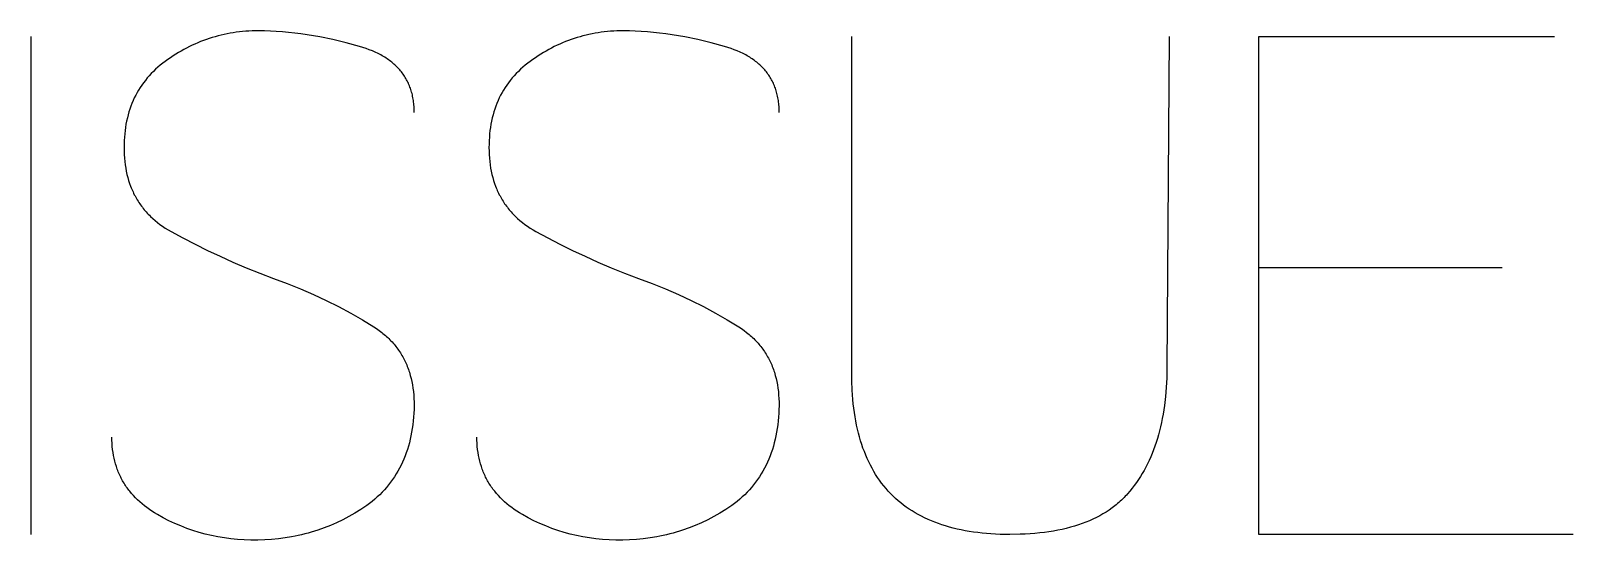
# Model space of a CAD drawing. Header units: millimetres. Extents: x -1220 to 1220, y -1270 to 3400.
# Drawn here: x -860.4 to -631.2, y 2614.3 to 2690 of the extents above; entities that cross this region are included whole.
import ezdxf

# ---------------------------------------------------------------- set-up
doc = ezdxf.new("R2010")
doc.units = ezdxf.units.MM
doc.layers.add('TC', color=220, linetype='CONTINUOUS', true_color=0xff00bb)

msp = doc.modelspace()

# ---------------------------------------------------------------- linework, layer by layer
at = {"layer": 'TC'}
for points in [[(-860.41, 2689.14), (-860.41, 2615.14)], [(-803.43, 2677.83), (-803.44, 2678.29), (-803.45, 2678.52), (-803.46, 2678.75), (-803.48, 2678.97), (-803.5, 2679.19), (-803.53, 2679.41), (-803.56, 2679.63), (-803.59, 2679.84), (-803.63, 2680.05), (-803.67, 2680.26), (-803.71, 2680.46), (-803.76, 2680.67), (-803.82, 2680.87), (-803.88, 2681.06), (-803.94, 2681.26), (-804, 2681.45), (-804.07, 2681.64), (-804.15, 2681.83), (-804.22, 2682.02), (-804.3, 2682.2), (-804.39, 2682.38), (-804.48, 2682.56), (-804.57, 2682.73), (-804.67, 2682.9), (-804.77, 2683.07), (-804.88, 2683.24), (-804.99, 2683.41), (-805.1, 2683.57), (-805.22, 2683.73), (-805.34, 2683.89), (-805.46, 2684.04), (-805.59, 2684.19), (-805.73, 2684.34), (-805.86, 2684.49), (-806, 2684.64), (-806.15, 2684.78), (-806.3, 2684.92), (-806.45, 2685.05), (-806.61, 2685.19), (-806.77, 2685.32), (-806.93, 2685.45), (-807.1, 2685.58), (-807.28, 2685.7), (-807.45, 2685.82), (-807.63, 2685.94), (-807.82, 2686.06), (-808.01, 2686.18), (-808.2, 2686.29), (-808.4, 2686.4), (-808.6, 2686.5), (-808.8, 2686.61), (-809.22, 2686.81), (-809.66, 2687), (-810.11, 2687.18), (-810.58, 2687.35), (-811.07, 2687.51), (-811.57, 2687.66), (-813.56, 2688.21), (-815.52, 2688.68), (-817.45, 2689.08), (-819.34, 2689.41), (-820.27, 2689.54), (-821.2, 2689.66), (-822.12, 2689.76), (-823.02, 2689.84), (-823.93, 2689.91), (-824.82, 2689.95), (-825.7, 2689.98), (-826.58, 2689.99), (-827.06, 2689.98), (-827.54, 2689.97), (-828.01, 2689.95), (-828.48, 2689.92), (-828.95, 2689.88), (-829.42, 2689.83), (-829.88, 2689.77), (-830.34, 2689.7), (-830.8, 2689.63), (-831.25, 2689.54), (-831.7, 2689.45), (-832.14, 2689.35), (-832.59, 2689.24), (-833.03, 2689.12), (-833.47, 2688.99), (-833.9, 2688.85), (-834.33, 2688.7), (-834.76, 2688.55), (-835.18, 2688.38), (-835.61, 2688.21), (-836.03, 2688.03), (-836.44, 2687.84), (-836.85, 2687.64), (-837.26, 2687.43), (-837.67, 2687.21), (-838.07, 2686.99), (-838.47, 2686.75), (-838.87, 2686.51), (-839.26, 2686.25), (-839.66, 2685.99), (-840.04, 2685.72), (-840.43, 2685.44), (-840.81, 2685.16), (-841.17, 2684.87), (-841.52, 2684.57), (-841.87, 2684.27), (-842.19, 2683.96), (-842.51, 2683.64), (-842.82, 2683.31), (-843.11, 2682.98), (-843.39, 2682.63), (-843.66, 2682.28), (-843.92, 2681.93), (-844.16, 2681.56), (-844.4, 2681.19), (-844.62, 2680.81), (-844.83, 2680.42), (-845.03, 2680.02), (-845.21, 2679.62), (-845.39, 2679.21), (-845.55, 2678.79), (-845.7, 2678.36), (-845.84, 2677.93), (-845.96, 2677.49), (-846.07, 2677.04), (-846.18, 2676.58), (-846.27, 2676.12), (-846.34, 2675.64), (-846.41, 2675.16), (-846.46, 2674.68), (-846.51, 2674.18), (-846.54, 2673.68), (-846.55, 2673.17), (-846.56, 2672.65), (-846.55, 2672.12), (-846.53, 2671.6), (-846.5, 2671.09), (-846.45, 2670.58), (-846.39, 2670.09), (-846.31, 2669.6), (-846.23, 2669.13), (-846.12, 2668.66), (-846.01, 2668.2), (-845.88, 2667.75), (-845.74, 2667.31), (-845.58, 2666.88), (-845.49, 2666.67), (-845.41, 2666.46), (-845.32, 2666.25), (-845.22, 2666.05), (-845.13, 2665.85), (-845.03, 2665.64), (-844.92, 2665.45), (-844.82, 2665.25), (-844.7, 2665.06), (-844.59, 2664.86), (-844.47, 2664.68), (-844.35, 2664.49), (-844.23, 2664.3), (-844.1, 2664.12), (-843.97, 2663.94), (-843.83, 2663.76), (-843.7, 2663.59), (-843.55, 2663.41), (-843.41, 2663.24), (-843.26, 2663.07), (-843.11, 2662.91), (-842.96, 2662.74), (-842.8, 2662.58), (-842.63, 2662.42), (-842.3, 2662.11), (-841.95, 2661.81), (-841.59, 2661.51), (-841.22, 2661.23), (-840.83, 2660.95), (-840.43, 2660.68), (-840.01, 2660.42), (-839.58, 2660.18), (-837.82, 2659.21), (-836.01, 2658.27), (-834.17, 2657.36), (-832.29, 2656.48), (-830.37, 2655.62), (-828.4, 2654.78), (-826.4, 2653.98), (-824.36, 2653.2), (-822.32, 2652.44), (-820.34, 2651.64), (-818.4, 2650.8), (-816.51, 2649.92), (-814.67, 2649), (-812.88, 2648.05), (-811.14, 2647.05), (-809.45, 2646.01), (-809.04, 2645.74), (-808.65, 2645.46), (-808.27, 2645.17), (-808.09, 2645.03), (-807.9, 2644.88), (-807.73, 2644.72), (-807.55, 2644.57), (-807.38, 2644.41), (-807.22, 2644.25), (-807.05, 2644.09), (-806.89, 2643.92), (-806.74, 2643.76), (-806.59, 2643.59), (-806.44, 2643.41), (-806.29, 2643.24), (-806.15, 2643.06), (-806.01, 2642.88), (-805.88, 2642.7), (-805.75, 2642.52), (-805.62, 2642.33), (-805.5, 2642.14), (-805.38, 2641.95), (-805.26, 2641.75), (-805.15, 2641.56), (-805.04, 2641.36), (-804.94, 2641.16), (-804.84, 2640.95), (-804.74, 2640.75), (-804.64, 2640.54), (-804.55, 2640.33), (-804.47, 2640.12), (-804.38, 2639.9), (-804.3, 2639.68), (-804.23, 2639.46), (-804.15, 2639.24), (-804.08, 2639.01), (-804.02, 2638.78), (-803.9, 2638.32), (-803.79, 2637.85), (-803.7, 2637.36), (-803.63, 2636.87), (-803.56, 2636.37), (-803.52, 2635.86), (-803.48, 2635.34), (-803.46, 2634.81), (-803.46, 2634.27), (-803.47, 2633.71), (-803.49, 2633.15), (-803.53, 2632.58), (-803.59, 2632.01), (-803.65, 2631.45), (-803.73, 2630.9), (-803.82, 2630.36), (-803.92, 2629.82), (-804.03, 2629.3), (-804.16, 2628.78), (-804.3, 2628.28), (-804.45, 2627.78), (-804.62, 2627.29), (-804.79, 2626.81), (-804.98, 2626.34), (-805.18, 2625.88), (-805.4, 2625.43), (-805.62, 2624.98), (-805.86, 2624.55), (-806.11, 2624.13), (-806.37, 2623.71), (-806.65, 2623.3), (-806.94, 2622.91), (-807.24, 2622.52), (-807.55, 2622.14), (-807.87, 2621.77), (-808.21, 2621.41), (-808.56, 2621.05), (-808.92, 2620.71), (-809.3, 2620.38), (-809.69, 2620.05), (-810.08, 2619.73), (-810.5, 2619.43), (-810.92, 2619.13), (-811.36, 2618.84), (-812.25, 2618.3), (-813.15, 2617.8), (-814.05, 2617.33), (-814.97, 2616.89), (-815.9, 2616.49), (-816.83, 2616.12), (-817.78, 2615.79), (-818.25, 2615.63), (-818.73, 2615.49), (-819.21, 2615.35), (-819.69, 2615.22), (-820.18, 2615.1), (-820.66, 2614.98), (-821.15, 2614.88), (-821.65, 2614.79), (-822.64, 2614.62), (-823.63, 2614.49), (-824.64, 2614.39), (-825.66, 2614.33), (-826.69, 2614.3), (-827.7, 2614.3), (-828.7, 2614.33), (-829.69, 2614.4), (-830.67, 2614.49), (-831.64, 2614.62), (-832.6, 2614.78), (-833.54, 2614.97), (-834.48, 2615.19), (-835.41, 2615.45), (-836.32, 2615.73), (-837.23, 2616.05), (-838.12, 2616.4), (-839.01, 2616.78), (-839.88, 2617.19), (-840.74, 2617.63), (-841.59, 2618.1), (-842.01, 2618.35), (-842.41, 2618.61), (-842.8, 2618.87), (-843.18, 2619.14), (-843.54, 2619.41), (-843.89, 2619.7), (-844.23, 2619.99), (-844.55, 2620.29), (-844.86, 2620.59), (-845.16, 2620.91), (-845.44, 2621.23), (-845.71, 2621.56), (-845.84, 2621.72), (-845.97, 2621.89), (-846.1, 2622.06), (-846.22, 2622.23), (-846.33, 2622.41), (-846.45, 2622.58), (-846.56, 2622.76), (-846.67, 2622.94), (-846.77, 2623.12), (-846.87, 2623.3), (-846.97, 2623.49), (-847.06, 2623.67), (-847.15, 2623.86), (-847.24, 2624.05), (-847.32, 2624.24), (-847.41, 2624.44), (-847.48, 2624.63), (-847.56, 2624.83), (-847.63, 2625.03), (-847.7, 2625.23), (-847.82, 2625.64), (-847.93, 2626.05), (-848.03, 2626.47), (-848.12, 2626.9), (-848.19, 2627.34), (-848.25, 2627.78), (-848.3, 2628.23), (-848.33, 2628.69), (-848.35, 2629.15), (-848.36, 2629.62)], [(-749.2, 2677.83), (-749.2, 2678.29), (-749.21, 2678.52), (-749.23, 2678.75), (-749.25, 2678.97), (-749.27, 2679.19), (-749.29, 2679.41), (-749.32, 2679.63), (-749.36, 2679.84), (-749.4, 2680.05), (-749.44, 2680.26), (-749.48, 2680.46), (-749.53, 2680.67), (-749.59, 2680.87), (-749.64, 2681.06), (-749.71, 2681.26), (-749.77, 2681.45), (-749.84, 2681.64), (-749.91, 2681.83), (-749.99, 2682.02), (-750.07, 2682.2), (-750.16, 2682.38), (-750.25, 2682.56), (-750.34, 2682.73), (-750.44, 2682.9), (-750.54, 2683.07), (-750.65, 2683.24), (-750.75, 2683.41), (-750.87, 2683.57), (-750.99, 2683.73), (-751.11, 2683.89), (-751.23, 2684.04), (-751.36, 2684.19), (-751.49, 2684.34), (-751.63, 2684.49), (-751.77, 2684.64), (-751.92, 2684.78), (-752.07, 2684.92), (-752.22, 2685.05), (-752.38, 2685.19), (-752.54, 2685.32), (-752.7, 2685.45), (-752.87, 2685.58), (-753.04, 2685.7), (-753.22, 2685.82), (-753.4, 2685.94), (-753.59, 2686.06), (-753.78, 2686.18), (-753.97, 2686.29), (-754.17, 2686.4), (-754.37, 2686.5), (-754.57, 2686.61), (-754.99, 2686.81), (-755.43, 2687), (-755.88, 2687.18), (-756.35, 2687.35), (-756.84, 2687.51), (-757.34, 2687.66), (-759.33, 2688.21), (-761.29, 2688.68), (-763.21, 2689.08), (-765.11, 2689.41), (-766.04, 2689.54), (-766.97, 2689.66), (-767.88, 2689.76), (-768.79, 2689.84), (-769.69, 2689.91), (-770.59, 2689.95), (-771.47, 2689.98), (-772.35, 2689.99), (-772.83, 2689.98), (-773.31, 2689.97), (-773.78, 2689.95), (-774.25, 2689.92), (-774.72, 2689.88), (-775.19, 2689.83), (-775.65, 2689.77), (-776.11, 2689.7), (-776.56, 2689.63), (-777.02, 2689.54), (-777.47, 2689.45), (-777.91, 2689.35), (-778.36, 2689.24), (-778.8, 2689.12), (-779.23, 2688.99), (-779.67, 2688.85), (-780.1, 2688.7), (-780.53, 2688.55), (-780.95, 2688.38), (-781.38, 2688.21), (-781.79, 2688.03), (-782.21, 2687.84), (-782.62, 2687.64), (-783.03, 2687.43), (-783.44, 2687.21), (-783.84, 2686.99), (-784.24, 2686.75), (-784.64, 2686.51), (-785.03, 2686.25), (-785.42, 2685.99), (-785.81, 2685.72), (-786.2, 2685.44), (-786.57, 2685.16), (-786.94, 2684.87), (-787.29, 2684.57), (-787.63, 2684.27), (-787.96, 2683.96), (-788.28, 2683.64), (-788.59, 2683.31), (-788.88, 2682.98), (-789.16, 2682.63), (-789.43, 2682.28), (-789.69, 2681.93), (-789.93, 2681.56), (-790.17, 2681.19), (-790.39, 2680.81), (-790.6, 2680.42), (-790.8, 2680.02), (-790.98, 2679.62), (-791.15, 2679.21), (-791.32, 2678.79), (-791.47, 2678.36), (-791.6, 2677.93), (-791.73, 2677.49), (-791.84, 2677.04), (-791.94, 2676.58), (-792.03, 2676.12), (-792.11, 2675.64), (-792.18, 2675.16), (-792.23, 2674.68), (-792.27, 2674.18), (-792.3, 2673.68), (-792.32, 2673.17), (-792.33, 2672.65), (-792.32, 2672.12), (-792.3, 2671.6), (-792.27, 2671.09), (-792.22, 2670.58), (-792.16, 2670.09), (-792.08, 2669.6), (-791.99, 2669.13), (-791.89, 2668.66), (-791.78, 2668.2), (-791.65, 2667.75), (-791.5, 2667.31), (-791.35, 2666.88), (-791.26, 2666.67), (-791.18, 2666.46), (-791.09, 2666.25), (-790.99, 2666.05), (-790.9, 2665.85), (-790.8, 2665.64), (-790.69, 2665.45), (-790.58, 2665.25), (-790.47, 2665.06), (-790.36, 2664.86), (-790.24, 2664.68), (-790.12, 2664.49), (-790, 2664.3), (-789.87, 2664.12), (-789.74, 2663.94), (-789.6, 2663.76), (-789.46, 2663.59), (-789.32, 2663.41), (-789.18, 2663.24), (-789.03, 2663.07), (-788.88, 2662.91), (-788.72, 2662.74), (-788.57, 2662.58), (-788.4, 2662.42), (-788.07, 2662.11), (-787.72, 2661.81), (-787.36, 2661.51), (-786.99, 2661.23), (-786.6, 2660.95), (-786.2, 2660.68), (-785.78, 2660.42), (-785.35, 2660.18), (-783.59, 2659.21), (-781.78, 2658.27), (-779.94, 2657.36), (-778.06, 2656.48), (-776.13, 2655.62), (-774.17, 2654.78), (-772.17, 2653.98), (-770.13, 2653.2), (-768.09, 2652.44), (-766.1, 2651.64), (-764.17, 2650.8), (-762.28, 2649.92), (-760.44, 2649), (-758.65, 2648.05), (-756.91, 2647.05), (-755.22, 2646.01), (-754.81, 2645.74), (-754.42, 2645.46), (-754.04, 2645.17), (-753.85, 2645.03), (-753.67, 2644.88), (-753.5, 2644.72), (-753.32, 2644.57), (-753.15, 2644.41), (-752.99, 2644.25), (-752.82, 2644.09), (-752.66, 2643.92), (-752.51, 2643.76), (-752.35, 2643.59), (-752.21, 2643.41), (-752.06, 2643.24), (-751.92, 2643.06), (-751.78, 2642.88), (-751.65, 2642.7), (-751.52, 2642.52), (-751.39, 2642.33), (-751.27, 2642.14), (-751.15, 2641.95), (-751.03, 2641.75), (-750.92, 2641.56), (-750.81, 2641.36), (-750.71, 2641.16), (-750.6, 2640.95), (-750.51, 2640.75), (-750.41, 2640.54), (-750.32, 2640.33), (-750.23, 2640.12), (-750.15, 2639.9), (-750.07, 2639.68), (-750, 2639.46), (-749.92, 2639.24), (-749.85, 2639.01), (-749.79, 2638.78), (-749.67, 2638.32), (-749.56, 2637.85), (-749.47, 2637.36), (-749.39, 2636.87), (-749.33, 2636.37), (-749.29, 2635.86), (-749.25, 2635.34), (-749.23, 2634.81), (-749.23, 2634.27), (-749.24, 2633.71), (-749.26, 2633.15), (-749.3, 2632.58), (-749.35, 2632.01), (-749.42, 2631.45), (-749.5, 2630.9), (-749.59, 2630.36), (-749.69, 2629.82), (-749.8, 2629.3), (-749.93, 2628.78), (-750.07, 2628.28), (-750.22, 2627.78), (-750.38, 2627.29), (-750.56, 2626.81), (-750.75, 2626.34), (-750.95, 2625.88), (-751.16, 2625.43), (-751.39, 2624.98), (-751.63, 2624.55), (-751.88, 2624.13), (-752.14, 2623.71), (-752.42, 2623.3), (-752.71, 2622.91), (-753.01, 2622.52), (-753.32, 2622.14), (-753.64, 2621.77), (-753.98, 2621.41), (-754.33, 2621.05), (-754.69, 2620.71), (-755.07, 2620.38), (-755.45, 2620.05), (-755.85, 2619.73), (-756.26, 2619.43), (-756.69, 2619.13), (-757.13, 2618.84), (-758.02, 2618.3), (-758.91, 2617.8), (-759.82, 2617.33), (-760.74, 2616.89), (-761.67, 2616.49), (-762.6, 2616.12), (-763.55, 2615.79), (-764.02, 2615.63), (-764.5, 2615.49), (-764.98, 2615.35), (-765.46, 2615.22), (-765.95, 2615.1), (-766.43, 2614.98), (-766.92, 2614.88), (-767.41, 2614.79), (-768.4, 2614.62), (-769.4, 2614.49), (-770.41, 2614.39), (-771.43, 2614.33), (-772.45, 2614.3), (-773.47, 2614.3), (-774.47, 2614.33), (-775.46, 2614.4), (-776.44, 2614.49), (-777.41, 2614.62), (-778.37, 2614.78), (-779.31, 2614.97), (-780.25, 2615.19), (-781.18, 2615.45), (-782.09, 2615.73), (-783, 2616.05), (-783.89, 2616.4), (-784.77, 2616.78), (-785.65, 2617.19), (-786.51, 2617.63), (-787.36, 2618.1), (-787.78, 2618.35), (-788.18, 2618.61), (-788.57, 2618.87), (-788.95, 2619.14), (-789.31, 2619.41), (-789.66, 2619.7), (-790, 2619.99), (-790.32, 2620.29), (-790.63, 2620.59), (-790.93, 2620.91), (-791.21, 2621.23), (-791.48, 2621.56), (-791.61, 2621.72), (-791.74, 2621.89), (-791.86, 2622.06), (-791.98, 2622.23), (-792.1, 2622.41), (-792.22, 2622.58), (-792.33, 2622.76), (-792.43, 2622.94), (-792.54, 2623.12), (-792.64, 2623.3), (-792.74, 2623.49), (-792.83, 2623.67), (-792.92, 2623.86), (-793.01, 2624.05), (-793.09, 2624.24), (-793.17, 2624.44), (-793.25, 2624.63), (-793.33, 2624.83), (-793.4, 2625.03), (-793.46, 2625.23), (-793.59, 2625.64), (-793.7, 2626.05), (-793.8, 2626.47), (-793.89, 2626.9), (-793.96, 2627.34), (-794.02, 2627.78), (-794.07, 2628.23), (-794.1, 2628.69), (-794.12, 2629.15), (-794.13, 2629.62)], [(-691.27, 2689.14), (-691.58, 2639.88), (-691.62, 2638.42), (-691.69, 2637), (-691.81, 2635.63), (-691.97, 2634.3), (-692.06, 2633.65), (-692.16, 2633.01), (-692.28, 2632.38), (-692.41, 2631.76), (-692.54, 2631.15), (-692.69, 2630.55), (-692.84, 2629.96), (-693.01, 2629.39), (-693.19, 2628.82), (-693.37, 2628.26), (-693.57, 2627.72), (-693.78, 2627.18), (-694, 2626.66), (-694.23, 2626.15), (-694.47, 2625.64), (-694.71, 2625.15), (-694.97, 2624.67), (-695.24, 2624.2), (-695.52, 2623.74), (-695.81, 2623.29), (-696.12, 2622.85), (-696.43, 2622.42), (-696.75, 2622), (-697.08, 2621.59), (-697.42, 2621.19), (-697.59, 2621), (-697.77, 2620.81), (-697.95, 2620.62), (-698.13, 2620.44), (-698.32, 2620.26), (-698.52, 2620.08), (-698.71, 2619.9), (-698.91, 2619.73), (-699.11, 2619.56), (-699.32, 2619.4), (-699.53, 2619.24), (-699.74, 2619.08), (-700.18, 2618.77), (-700.63, 2618.47), (-701.1, 2618.19), (-701.58, 2617.92), (-702.07, 2617.66), (-702.58, 2617.42), (-703.1, 2617.18), (-703.64, 2616.96), (-704.19, 2616.75), (-704.75, 2616.56), (-705.33, 2616.38), (-705.93, 2616.21), (-706.54, 2616.05), (-707.16, 2615.9), (-707.8, 2615.77), (-708.45, 2615.65), (-709.11, 2615.54), (-709.79, 2615.45), (-710.48, 2615.37), (-711.19, 2615.3), (-711.91, 2615.24), (-712.65, 2615.2), (-713.4, 2615.17), (-714.95, 2615.14), (-716.36, 2615.16), (-717.73, 2615.23), (-718.39, 2615.28), (-719.05, 2615.34), (-719.7, 2615.41), (-720.33, 2615.5), (-720.95, 2615.59), (-721.57, 2615.7), (-722.17, 2615.82), (-722.76, 2615.94), (-723.34, 2616.08), (-723.91, 2616.23), (-724.47, 2616.4), (-725.01, 2616.57), (-725.55, 2616.75), (-726.08, 2616.95), (-726.59, 2617.15), (-727.09, 2617.37), (-727.59, 2617.6), (-728.07, 2617.84), (-728.54, 2618.09), (-729, 2618.35), (-729.45, 2618.63), (-729.89, 2618.91), (-730.31, 2619.21), (-730.73, 2619.51), (-731.13, 2619.83), (-731.53, 2620.16), (-731.91, 2620.5), (-732.28, 2620.85), (-732.64, 2621.21), (-732.99, 2621.59), (-733.33, 2621.97), (-733.66, 2622.37), (-733.98, 2622.77), (-734.29, 2623.19), (-734.58, 2623.62), (-734.87, 2624.06), (-735.14, 2624.51), (-735.4, 2624.98), (-735.65, 2625.45), (-735.89, 2625.93), (-736.12, 2626.43), (-736.34, 2626.94), (-736.55, 2627.46), (-736.75, 2627.99), (-736.94, 2628.53), (-737.11, 2629.08), (-737.27, 2629.64), (-737.43, 2630.22), (-737.57, 2630.8), (-737.7, 2631.4), (-737.82, 2632.01), (-737.93, 2632.62), (-738.03, 2633.25), (-738.12, 2633.9), (-738.19, 2634.55), (-738.26, 2635.21), (-738.36, 2636.57), (-738.41, 2637.98), (-738.41, 2689.14)], [(-631.22, 2615.14), (-677.95, 2615.14), (-677.95, 2689.14), (-633.97, 2689.14)], [(-641.79, 2654.78), (-677.95, 2654.78)]]:
    msp.add_lwpolyline(points, dxfattribs=at)

doc.saveas('drawing.dxf')
